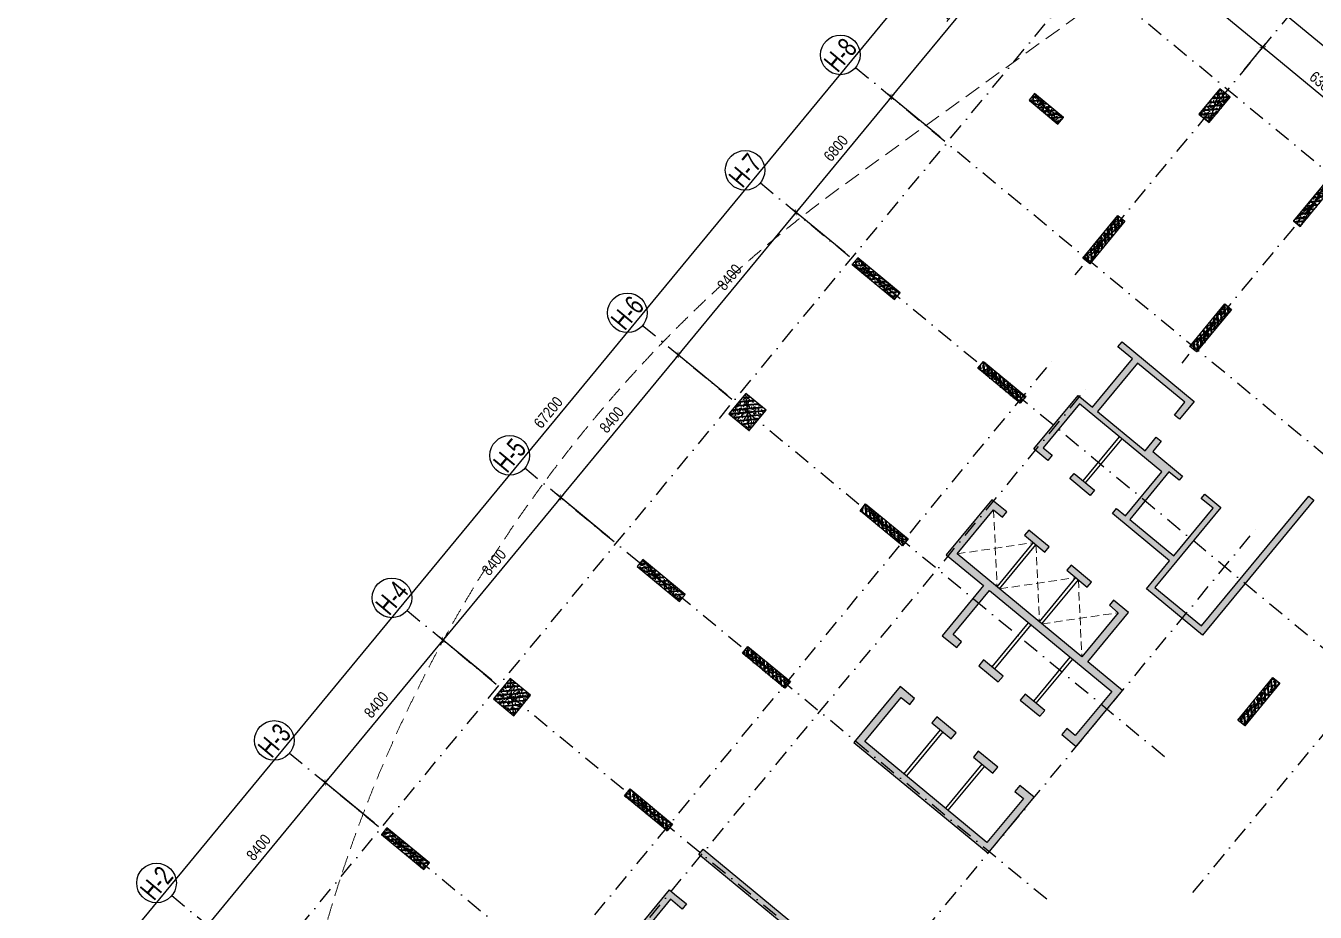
# Model space of a CAD drawing. Header units: millimetres. Extents: x -185400 to 12385, y -14070 to 168686.
# Drawn here: x -129320 to -70721, y 87660 to 127938 of the extents above; entities that cross this region are included whole.
import ezdxf
from ezdxf.enums import TextEntityAlignment as Align

# ---------------------------------------------------------------- set-up
doc = ezdxf.new("R2010")
doc.units = ezdxf.units.MM
doc.header["$LTSCALE"] = 300
doc.header["$MEASUREMENT"] = 0
for name, pattern in [('DASHDOT', [1, 0.5, -0.25, 0, -0.25]), ('HIDDEN', [0.375, 0.25, -0.125]), ('Xref_NT1+NT2_MBDV Cot vach_220729$0$HIDDEN', [0.375, 0.25, -0.125])]:
    doc.linetypes.add(name, pattern=pattern)
for name, color, linetype in [('ccu12-Hatch', 250, 'Continuous'), ('KC-Betong', 6, 'Continuous'), ('KT-Hatch', 251, 'Continuous'), ('KT-Kich thuoc', 9, 'Continuous'), ('KT-Luoi truc South Tower', 8, 'DASHDOT'), ('KT-Thay', 7, 'Continuous'), ('ST_MBDV Cot vach 220805$0$AUDIT_I_220805193045-1', 50, 'Continuous')]:
    doc.layers.add(name, color=color, linetype=linetype)
doc.layers.add('KT-Chi gioi XD', color=7, linetype='HIDDEN', true_color=0x0066cc)
doc.layers.add('Xref_NT1+NT2_MBDV Cot vach_220729$0$SPE-MEP-HVAC', color=140, linetype='Continuous', lineweight=0)
doc.styles.add('Arial Narrow', font='ARIALN.TTF')
doc.styles.add('ST_MBDV Cot vach 220805$0$HBA-Text', font='GOTHIC.TTF')
doc.dimstyles.new('ccu12-200', dxfattribs={"dimscale": 200, "dimtxt": 2.5, "dimasz": 1, "dimexe": 1, "dimexo": 2, "dimgap": 1, "dimtad": 1, "dimdec": 0, "dimdsep": 46, "dimtxsty": 'Arial Narrow', "dimblk": 'ARCHTICK', "dimcen": -1, "dimdle": 1, "dimclrd": 256, "dimclre": 256, "dimclrt": 3, "dimadec": 0, "dimazin": 2, "dimtfac": 0.1, "dimtdec": 0, "dimtmove": 0, "dimatfit": 1, "dimldrblk": 'ARCHTICK', "dimfxl": 1, "dimtvp": 0.833333, "dimtolj": 1, "dimtzin": 12, "dimarcsym": 0})

# ---------------------------------------------------------------- blocks, each defined once
blk = doc.blocks.new('_ARCHTICK')
at = {"color": 0, "linetype": 'ByBlock', "const_width": 0.15}
blk.add_lwpolyline([(-0.5, -0.5), (0.5, 0.5)], dxfattribs=at)
blk = doc.blocks.new('*D126')
at = {"layer": 'Defpoints', "color": 0, "transparency": 16777216}
for p in [(-81093, 130328, 0), (-89989, 124705), (-87464, 122620, 0)]:
    blk.add_point(p, dxfattribs=at)
at = {"layer": 'KT-Kich thuoc', "lineweight": -2, "transparency": 16777216}
for p, q in [((-83494, 132570), (-90116, 124551)), ((-81402, 130583), (-83775, 132543)), ((-87773, 122875), (-90143, 124832))]:
    blk.add_line(p, q, dxfattribs=at)
at = {"layer": 'KT-Kich thuoc', "lineweight": -2, "transparency": 16777216, "xscale": 200, "yscale": 200, "zscale": 200}
for p, rotation in [((-83621, 132416), 50.44882678931273), ((-89989, 124705), 230.4488267893127)]:
    blk.add_blockref('_ARCHTICK', p, dxfattribs=dict(at, rotation=rotation))
at = {"layer": 'KT-Kich thuoc', "color": 3, "transparency": 16777216, "insert": (-87156, 128850), "char_height": 500, "attachment_point": 5, "rotation": 50.44883, "style": 'Arial Narrow'}
blk.add_mtext('\\A1;10000', dxfattribs=at)
blk = doc.blocks.new('*D104')
at = {"layer": 'Defpoints', "color": 0, "transparency": 16777216}
for p in [(-87461, 122618, 0), (-94319, 119462), (-91791, 117374, 0)]:
    blk.add_point(p, dxfattribs=at)
at = {"layer": 'KT-Kich thuoc', "lineweight": -2, "transparency": 16777216}
for p, q in [((-89861, 124859), (-94446, 119308)), ((-87769, 122872), (-90143, 124832)), ((-92099, 117629), (-94473, 119589))]:
    blk.add_line(p, q, dxfattribs=at)
at = {"layer": 'KT-Kich thuoc', "lineweight": -2, "transparency": 16777216, "xscale": 200, "yscale": 200, "zscale": 200}
for p, rotation in [((-89989, 124705), 50.44882678931273), ((-94319, 119462), 230.4488267893127)]:
    blk.add_blockref('_ARCHTICK', p, dxfattribs=dict(at, rotation=rotation))
at = {"layer": 'KT-Kich thuoc', "color": 3, "transparency": 16777216, "insert": (-92505, 122373), "char_height": 500, "attachment_point": 5, "rotation": 50.44883, "style": 'Arial Narrow'}
blk.add_mtext('\\A1;6800', dxfattribs=at)
blk = doc.blocks.new('*D105')
at = {"layer": 'Defpoints', "color": 0, "transparency": 16777216}
for p in [(-97140, 110898, 0), (-105016, 106508), (-102492, 104424, 0)]:
    blk.add_point(p, dxfattribs=at)
at = {"layer": 'KT-Kich thuoc', "lineweight": -2, "transparency": 16777216}
for p, q in [((-99540, 113139), (-105144, 106354)), ((-97448, 111152), (-99822, 113112)), ((-102801, 104678), (-105170, 106635))]:
    blk.add_line(p, q, dxfattribs=at)
at = {"layer": 'KT-Kich thuoc', "lineweight": -2, "transparency": 16777216, "xscale": 200, "yscale": 200, "zscale": 200}
for p, rotation in [((-99667, 112985), 50.44882678931273), ((-105016, 106508), 230.4488267893127)]:
    blk.add_blockref('_ARCHTICK', p, dxfattribs=dict(at, rotation=rotation))
at = {"layer": 'KT-Kich thuoc', "color": 3, "transparency": 16777216, "insert": (-102693, 110036), "char_height": 500, "attachment_point": 5, "rotation": 50.44883, "style": 'Arial Narrow'}
blk.add_mtext('\\A1;8400', dxfattribs=at)
blk = doc.blocks.new('*D106')
at = {"layer": 'Defpoints', "color": 0, "transparency": 16777216}
for p in [(-102489, 104421, 0), (-110365, 100031), (-107841, 97947, 0)]:
    blk.add_point(p, dxfattribs=at)
at = {"layer": 'KT-Kich thuoc', "lineweight": -2, "transparency": 16777216}
for p, q in [((-104889, 106662), (-110492, 99877)), ((-102797, 104675), (-105170, 106635)), ((-108149, 98201), (-110519, 100159))]:
    blk.add_line(p, q, dxfattribs=at)
at = {"layer": 'KT-Kich thuoc', "lineweight": -2, "transparency": 16777216, "xscale": 200, "yscale": 200, "zscale": 200}
for p, rotation in [((-105016, 106508), 50.44882678931273), ((-110365, 100031), 230.4488267893127)]:
    blk.add_blockref('_ARCHTICK', p, dxfattribs=dict(at, rotation=rotation))
at = {"layer": 'KT-Kich thuoc', "color": 3, "transparency": 16777216, "insert": (-108042, 103560), "char_height": 500, "attachment_point": 5, "rotation": 50.44883, "style": 'Arial Narrow'}
blk.add_mtext('\\A1;8400', dxfattribs=at)
blk = doc.blocks.new('*D107')
at = {"layer": 'Defpoints', "color": 0, "transparency": 16777216}
for p in [(-107837, 97944, 0), (-115714, 93554), (-113190, 91470, 0)]:
    blk.add_point(p, dxfattribs=at)
at = {"layer": 'KT-Kich thuoc', "lineweight": -2, "transparency": 16777216}
for p, q in [((-110238, 100185), (-115841, 93400)), ((-108146, 98199), (-110519, 100159)), ((-113498, 91724), (-115868, 93682))]:
    blk.add_line(p, q, dxfattribs=at)
at = {"layer": 'KT-Kich thuoc', "lineweight": -2, "transparency": 16777216, "xscale": 200, "yscale": 200, "zscale": 200}
for p, rotation in [((-110365, 100031), 50.44882678931273), ((-115714, 93554), 230.4488267893127)]:
    blk.add_blockref('_ARCHTICK', p, dxfattribs=dict(at, rotation=rotation))
at = {"layer": 'KT-Kich thuoc', "color": 3, "transparency": 16777216, "insert": (-113391, 97083), "char_height": 500, "attachment_point": 5, "rotation": 50.44883, "style": 'Arial Narrow'}
blk.add_mtext('\\A1;8400', dxfattribs=at)
blk = doc.blocks.new('*D108')
at = {"layer": 'Defpoints', "color": 0, "transparency": 16777216}
for p in [(-113186, 91467, 0), (-121063, 87077), (-118539, 84993, 0)]:
    blk.add_point(p, dxfattribs=at)
at = {"layer": 'KT-Kich thuoc', "lineweight": -2, "transparency": 16777216}
for p, q in [((-115587, 93709), (-121190, 86923)), ((-113495, 91722), (-115868, 93682)), ((-118847, 85248), (-121217, 87205))]:
    blk.add_line(p, q, dxfattribs=at)
at = {"layer": 'KT-Kich thuoc', "lineweight": -2, "transparency": 16777216, "xscale": 200, "yscale": 200, "zscale": 200}
for p, rotation in [((-115714, 93554), 50.44882678931273), ((-121063, 87077), 230.4488267893127)]:
    blk.add_blockref('_ARCHTICK', p, dxfattribs=dict(at, rotation=rotation))
at = {"layer": 'KT-Kich thuoc', "color": 3, "transparency": 16777216, "insert": (-118739, 90606), "char_height": 500, "attachment_point": 5, "rotation": 50.44883, "style": 'Arial Narrow'}
blk.add_mtext('\\A1;8400', dxfattribs=at)
blk = doc.blocks.new('*D113')
at = {"layer": 'Defpoints', "color": 0, "transparency": 16777216}
for p in [(-80610, 130913, 0), (-73101, 126971), (-74211, 125628)]:
    blk.add_point(p, dxfattribs=at)
at = {"layer": 'KT-Kich thuoc', "lineweight": -2, "transparency": 16777216}
for p, q in [((-80356, 131221), (-79374, 132410)), ((-79655, 132383), (-72947, 126844)), ((-73956, 125936), (-72974, 127125))]:
    blk.add_line(p, q, dxfattribs=at)
at = {"layer": 'KT-Kich thuoc', "lineweight": -2, "transparency": 16777216, "xscale": 200, "yscale": 200, "zscale": 200}
for p, rotation in [((-79501, 132256), 140.4488267454919), ((-73101, 126971), 320.4488267454919)]:
    blk.add_blockref('_ARCHTICK', p, dxfattribs=dict(at, rotation=rotation))
at = {"layer": 'KT-Kich thuoc', "color": 3, "transparency": 16777216, "insert": (-76011, 129965), "char_height": 500, "attachment_point": 5, "rotation": 320.44883, "style": 'Arial Narrow'}
blk.add_mtext('\\A1;8300', dxfattribs=at)
blk = doc.blocks.new('*D114')
at = {"layer": 'Defpoints', "color": 0, "transparency": 16777216}
for p in [(-74211, 125628, 0), (-68243, 122960), (-69353, 121616, 0)]:
    blk.add_point(p, dxfattribs=at)
at = {"layer": 'KT-Kich thuoc', "lineweight": -2, "transparency": 16777216}
for p, q in [((-73956, 125936), (-72973, 127126)), ((-73255, 127099), (-68089, 122833)), ((-69098, 121924), (-68116, 123114))]:
    blk.add_line(p, q, dxfattribs=at)
at = {"layer": 'KT-Kich thuoc', "lineweight": -2, "transparency": 16777216, "xscale": 200, "yscale": 200, "zscale": 200}
for p, rotation in [((-73101, 126972), 140.4488267454919), ((-68243, 122960), 320.4488267454919)]:
    blk.add_blockref('_ARCHTICK', p, dxfattribs=dict(at, rotation=rotation))
at = {"layer": 'KT-Kich thuoc', "color": 3, "transparency": 16777216, "insert": (-70382, 125317), "char_height": 500, "attachment_point": 5, "rotation": 320.44883, "style": 'Arial Narrow'}
blk.add_mtext('\\A1;6300', dxfattribs=at)
blk = doc.blocks.new('*D117')
at = {"layer": 'Defpoints', "color": 0, "transparency": 16777216}
for p in [(-91791, 117374, 0), (-99667, 112985), (-97143, 110900, 0)]:
    blk.add_point(p, dxfattribs=at)
at = {"layer": 'KT-Kich thuoc', "lineweight": -2, "transparency": 16777216}
for p, q in [((-94191, 119616), (-99795, 112831)), ((-92099, 117629), (-94473, 119589)), ((-97452, 111155), (-99822, 113112))]:
    blk.add_line(p, q, dxfattribs=at)
at = {"layer": 'KT-Kich thuoc', "lineweight": -2, "transparency": 16777216, "xscale": 200, "yscale": 200, "zscale": 200}
for p, rotation in [((-94319, 119462), 50.44882678931273), ((-99667, 112985), 230.4488267893127)]:
    blk.add_blockref('_ARCHTICK', p, dxfattribs=dict(at, rotation=rotation))
at = {"layer": 'KT-Kich thuoc', "color": 3, "transparency": 16777216, "insert": (-97344, 116513), "char_height": 500, "attachment_point": 5, "rotation": 50.44883, "style": 'Arial Narrow'}
blk.add_mtext('\\A1;8400', dxfattribs=at)
blk = doc.blocks.new('ST_MBDV Cot vach 220805$0$GRID-SYM-flat-103')
at = {"layer": 'ST_MBDV Cot vach 220805$0$AUDIT_I_220805193045-1'}
blk.add_circle((0, 0, 0), 900, dxfattribs=at)
at = {"layer": 'ST_MBDV Cot vach 220805$0$AUDIT_I_220805193045-1', "style": 'ST_MBDV Cot vach 220805$0$HBA-Text'}
blk.add_attdef('GRID', text='', height=900, rotation=19.04714, dxfattribs=at).set_placement((0, 0, 0), align=Align.MIDDLE_CENTER)
blk = doc.blocks.new('*D92')
at = {"layer": 'Defpoints', "color": 0, "transparency": 16777216}
for p in [(-79464, 132301, 0), (-54992, 114350), (-56101, 113007)]:
    blk.add_point(p, dxfattribs=at)
at = {"layer": 'KT-Kich thuoc', "lineweight": -2, "transparency": 16777216}
for p, q in [((-79210, 132609), (-78228, 133798)), ((-78509, 133771), (-54838, 114223)), ((-55847, 113315), (-54865, 114504))]:
    blk.add_line(p, q, dxfattribs=at)
at = {"layer": 'KT-Kich thuoc', "lineweight": -2, "transparency": 16777216, "xscale": 200, "yscale": 200, "zscale": 200}
for p, rotation in [((-78355, 133644), 140.448826737223), ((-54992, 114350), 320.448826737223)]:
    blk.add_blockref('_ARCHTICK', p, dxfattribs=dict(at, rotation=rotation))
at = {"layer": 'KT-Kich thuoc', "color": 3, "transparency": 16777216, "insert": (-66384, 124348), "char_height": 500, "attachment_point": 5, "rotation": 320.44883, "style": 'Arial Narrow'}
blk.add_mtext('\\A1;30300', dxfattribs=at)
blk = doc.blocks.new('*D93')
at = {"layer": 'Defpoints', "color": 0, "transparency": 16777216}
for p in [(-85499, 133966), (-81097, 130331), (-123887, 78516, 0)]:
    blk.add_point(p, dxfattribs=at)
at = {"layer": 'KT-Kich thuoc', "lineweight": -2, "transparency": 16777216}
for p, q in [((-128417, 81997), (-85371, 134121)), ((-81405, 130586), (-85653, 134094)), ((-124196, 78771), (-128444, 82279))]:
    blk.add_line(p, q, dxfattribs=at)
at = {"layer": 'KT-Kich thuoc', "lineweight": -2, "transparency": 16777216, "xscale": 200, "yscale": 200, "zscale": 200}
for p, rotation in [((-85499, 133966), 50.44882697620305), ((-128289, 82151), 230.4488269762031)]:
    blk.add_blockref('_ARCHTICK', p, dxfattribs=dict(at, rotation=rotation))
at = {"layer": 'KT-Kich thuoc', "color": 3, "transparency": 16777216, "insert": (-105576, 110369), "char_height": 500, "attachment_point": 5, "rotation": 50.44883, "style": 'Arial Narrow'}
blk.add_mtext('\\A1;67200', dxfattribs=at)
blk = doc.blocks.new('*U61')
h = blk.add_hatch()
h.set_pattern_fill('VATLIEU04', color=250, scale=40, style=0, pattern_type=2)
h.set_pattern_definition([(50, (1550, 450), (286.904, -25.1), [30, -330]), (355, (1550, 450), (-55.5, 300.877), [24, -264]), (100.451, (1573.9, 447.9), (231.404, 275.776), [25.496, -280.457]), (46.184, (1550, 530), (426.896, -66.21), [45, -495]), (96.636, (1585.57, 524.5), (373.865, 389.65), [38.244, -420.685]), (351.184, (1550, 530), (373.865, 389.65), [36, -396]), (21, (1590, 510), (238.763, -161.048), [30, -330]), (326, (1590, 510), (97.326, 290.06), [24, -264]), (71.451, (1609.9, 496.58), (336.09, 129.012), [25.496, -280.457]), (37.5, (1550, 450), (4.864, 133.1575), [0, -260.8, 0, -268, 0, -265]), (7.5, (1550, 450), (105.228, 157.765), [0, -152.8, 0, -254.8, 0, -101]), (327.5, (1460.8, 450), (213.529, -9.022), [0, -100, 0, -312, 0, -414]), (317.5, (1420.8, 450), (233.274, 40.042), [0, -130, 0, -207.2, 0, -294]), (45, (1550, 450), (-120.208, 120.208), []), (45, (1550, 499), (-120.208, 120.208), [])])
h.paths.add_polyline_path([(-475, -475), (2025, -475), (2025, -75), (-475, -75)])
at = {"color": 6, "ltscale": 0.25}
blk.add_lwpolyline([(-475, -475), (2025, -475), (2025, -75), (-475, -75)], close=True, dxfattribs=at)
at = {"layer": 'Defpoints', "linetype": 'ByBlock', "ltscale": 30}
for p, q in [((2025, -475), (-475, -75)), ((-475, -475), (2025, -75))]:
    blk.add_line(p, q, dxfattribs=at)
blk = doc.blocks.new('*U63')
h = blk.add_hatch()
h.set_pattern_fill('VATLIEU04', color=250, scale=40, style=0, pattern_type=2)
h.set_pattern_definition([(50, (250, 1250), (286.904, -25.1), [30, -330]), (355, (250, 1250), (-55.5, 300.877), [24, -264]), (100.451, (273.9, 1247.9), (231.404, 275.776), [25.496, -280.457]), (46.184, (250, 1330), (426.896, -66.21), [45, -495]), (96.636, (285.57, 1324.5), (373.865, 389.65), [38.244, -420.685]), (351.184, (250, 1330), (373.86, 389.65), [36, -396]), (21, (290, 1310), (238.763, -161.048), [30, -330]), (326, (290, 1310), (97.326, 290.06), [24, -264]), (71.451, (309.9, 1296.58), (336.09, 129.012), [25.496, -280.457]), (37.5, (250, 1250), (4.864, 133.1575), [0, -260.8, 0, -268, 0, -265]), (7.5, (250, 1250), (105.228, 157.765), [0, -152.8, 0, -254.8, 0, -101]), (327.5, (160.8, 1250), (213.529, -9.022), [0, -100, 0, -312, 0, -414]), (317.5, (120.8, 1250), (233.274, 40.042), [0, -130, 0, -207.2, 0, -294]), (45, (250, 1250), (-120.208, 120.208), []), (45, (250, 1299), (-120.208, 120.208), [])])
h.paths.add_polyline_path([(-475, -475), (725, -475), (725, 725), (-475, 725)])
at = {"color": 6, "ltscale": 0.25}
blk.add_lwpolyline([(-475, -475), (725, -475), (725, 725), (-475, 725)], close=True, dxfattribs=at)
at = {"layer": 'Defpoints', "linetype": 'ByBlock', "ltscale": 30}
for p, q in [((725, -475), (-475, 725)), ((-475, -475), (725, 725))]:
    blk.add_line(p, q, dxfattribs=at)
blk = doc.blocks.new('*U58')
h = blk.add_hatch()
h.set_pattern_fill('VATLIEU04', color=250, scale=40, style=0, pattern_type=2)
h.set_pattern_definition([(50, (750, 450), (286.904, -25.1), [30, -330]), (355, (750, 450), (-55.5, 300.877), [24, -264]), (100.451, (773.9, 447.9), (231.404, 275.776), [25.496, -280.457]), (46.184, (750, 530), (426.9, -66.21), [45, -495]), (96.636, (785.57, 524.5), (373.87, 389.65), [38.24, -420.685]), (351.184, (750, 530), (373.86, 389.65), [36, -396]), (21, (790, 510), (238.763, -161.048), [30, -330]), (326, (790, 510), (97.326, 290.06), [24, -264]), (71.451, (809.9, 496.58), (336.09, 129.01), [25.496, -280.457]), (37.5, (750, 450), (4.864, 133.1575), [0, -260.8, 0, -268, 0, -265]), (7.5, (750, 450), (105.228, 157.765), [0, -152.8, 0, -254.8, 0, -101]), (327.5, (660.8, 450), (213.529, -9.022), [0, -100, 0, -312, 0, -414]), (317.5, (620.8, 450), (233.274, 40.042), [0, -130, 0, -207.2, 0, -294]), (45, (750, 450), (-120.208, 120.208), []), (45, (750, 499), (-120.208, 120.208), [])])
h.paths.add_polyline_path([(-475, -475), (1225, -475), (1225, -75), (-475, -75)])
at = {"color": 6, "ltscale": 0.25}
blk.add_lwpolyline([(-475, -475), (1225, -475), (1225, -75), (-475, -75)], close=True, dxfattribs=at)
at = {"layer": 'Defpoints', "linetype": 'ByBlock', "ltscale": 30}
for p, q in [((1225, -475), (-475, -75)), ((-475, -475), (1225, -75))]:
    blk.add_line(p, q, dxfattribs=at)
blk = doc.blocks.new('*U59')
h = blk.add_hatch()
h.set_pattern_fill('VATLIEU04', color=250, scale=40, style=0, pattern_type=2)
h.set_pattern_definition([(50, (-550, 2550), (286.904, -25.1), [30, -330]), (355, (-550, 2550), (-55.5, 300.877), [24, -264]), (100.451, (-526.1, 2547.9), (231.404, 275.776), [25.496, -280.457]), (46.184, (-550, 2630), (426.896, -66.208), [45, -495]), (96.636, (-514.43, 2624.5), (373.865, 389.647), [38.244, -420.685]), (351.184, (-550, 2630), (373.865, 389.65), [36, -396]), (21, (-510, 2610), (238.763, -161.048), [30, -330]), (326, (-510, 2610), (97.326, 290.06), [24, -264]), (71.451, (-490.1, 2596.58), (336.09, 129.012), [25.496, -280.457]), (37.5, (-550, 2550), (4.864, 133.1575), [0, -260.8, 0, -268, 0, -265]), (7.5, (-550, 2550), (105.228, 157.765), [0, -152.8, 0, -254.8, 0, -101]), (327.5, (-639.2, 2550), (213.529, -9.022), [0, -100, 0, -312, 0, -414]), (317.5, (-679.2, 2550), (233.274, 40.042), [0, -130, 0, -207.2, 0, -294]), (45, (-550, 2550), (-120.208, 120.208), []), (45, (-550, 2599), (-120.208, 120.208), [])])
h.paths.add_polyline_path([(-475, -475), (-75, -475), (-75, 2025), (-475, 2025)])
at = {"color": 6, "ltscale": 0.25}
blk.add_lwpolyline([(-475, -475), (-75, -475), (-75, 2025), (-475, 2025)], close=True, dxfattribs=at)
at = {"layer": 'Defpoints', "linetype": 'ByBlock', "ltscale": 30}
for p, q in [((-75, -475), (-475, 2025)), ((-475, -475), (-75, 2025))]:
    blk.add_line(p, q, dxfattribs=at)
blk = doc.blocks.new('*U57')
h = blk.add_hatch()
h.set_pattern_fill('VATLIEU04', color=250, scale=40, style=0, pattern_type=2)
h.set_pattern_definition([(50, (-350, 1550), (286.904, -25.1), [30, -330]), (355, (-350, 1550), (-55.5, 300.877), [24, -264]), (100.451, (-326.1, 1547.9), (231.404, 275.776), [25.496, -280.457]), (46.184, (-350, 1630), (426.896, -66.21), [45, -495]), (96.636, (-314.43, 1624.5), (373.865, 389.65), [38.244, -420.685]), (351.184, (-350, 1630), (373.865, 389.65), [36, -396]), (21, (-310, 1610), (238.763, -161.048), [30, -330]), (326, (-310, 1610), (97.326, 290.06), [24, -264]), (71.451, (-290.1, 1596.58), (336.09, 129.012), [25.496, -280.457]), (37.5, (-350, 1550), (4.864, 133.1575), [0, -260.8, 0, -268, 0, -265]), (7.5, (-350, 1550), (105.228, 157.765), [0, -152.8, 0, -254.8, 0, -101]), (327.5, (-439.2, 1550), (213.529, -9.022), [0, -100, 0, -312, 0, -414]), (317.5, (-479.2, 1550), (233.274, 40.042), [0, -130, 0, -207.2, 0, -294]), (45, (-350, 1550), (-120.208, 120.208), []), (45, (-350, 1599), (-120.208, 120.208), [])])
h.paths.add_polyline_path([(-475, -475), (125, -475), (125, 1025), (-475, 1025)])
at = {"color": 6, "ltscale": 0.25}
blk.add_lwpolyline([(-475, -475), (125, -475), (125, 1025), (-475, 1025)], close=True, dxfattribs=at)
at = {"layer": 'Defpoints', "linetype": 'ByBlock', "ltscale": 30}
for p, q in [((125, -475), (-475, 1025)), ((-475, -475), (125, 1025))]:
    blk.add_line(p, q, dxfattribs=at)
blk = doc.blocks.new('Columns-NT1-High-flat-1')
at = {"layer": 'KC-Betong', "linetype": 'ByBlock'}
for name, p, rotation in [('*U58', (29975, 33276, 0), 320.4488276923774), ('*U57', (37774, 33294), 140.4488257820859), ('*U59', (42554, 29346), 140.4488257820859), ('*U61', (21937, 25817), 320.4488257820466), ('*U63', (16333, 19032), 320.4488257820466), ('*U61', (12164, 12099), 320.4488257820466), ('*U63', (5635, 6078), 320.4488257820466), ('*U61', (541, -90), 320.4488257820466)]:
    blk.add_blockref(name, p, dxfattribs=dict(at, rotation=rotation))
at = {"layer": 'KC-Betong', "linetype": 'ByBlock', "xscale": -1, "rotation": 320.4488276923595}
for name, p in [('*U59', (31998, 26457)), ('*U59', (36855, 22445)), ('*U61', (28838, 20118)), ('*U61', (23489, 13641)), ('*U61', (18140, 7164)), ('*U59', (39043, 5465)), ('*U61', (12791, 687))]:
    blk.add_blockref(name, p, dxfattribs=at)

msp = doc.modelspace()

# ---------------------------------------------------------------- hatches: boundary and pattern name
at = {"layer": 'ccu12-Hatch'}
h = msp.add_hatch(dxfattribs=at)
h.set_pattern_fill('ANSI31', color=256)
h.set_pattern_definition([(5.44882674, (-107837.49202, 97943.80578), (-0.01186958554, 0.12443517565), [])])
h.paths.add_polyline_path([(-81579.5, 95194), (-79478.1, 97738.5), (-81056.8, 99042.2), (-79210.2, 101278.3), (-79884.8, 101835.4), (-80075.9, 101604.1), (-79671.1, 101269.8), (-81326.7, 99265.1), (-86993.9, 103945.3), (-85338.3, 105950.1), (-84933.5, 105615.8), (-84742.5, 105847.1), (-85417.2, 106404.2), (-87486.7, 103898.3), (-85791.9, 102498.7), (-87670.4, 100224.1), (-87015, 99682.9), (-86792.1, 99952.7), (-87177.7, 100271.1), (-85522.1, 102275.9), (-79970.9, 97691.5), (-81626.5, 95686.8), (-82011.6, 96004.8), (-82234.5, 95734.9)])
h.paths.add_polyline_path([(-83014, 96832.6), (-83900.7, 97564.9), (-84123.5, 97295), (-83236.8, 96562.7)], flags=17)
h.paths.add_polyline_path([(-84903, 98392.7), (-85789.8, 99124.9), (-86012.6, 98855.1), (-85125.9, 98122.8)], flags=17)
h.paths.add_polyline_path([(-82003.5, 103196), (-81078.2, 102431.9), (-80887.2, 102663.2), (-81812.5, 103427.4)], flags=17)
edge = h.paths.add_edge_path(flags=17)
edge.add_line((-83931.2, 104788), (-83005.9, 104023.8))
edge.add_line((-83740.1, 105019.3), (-83931.2, 104788))
edge.add_line((-82814.9, 104255.2), (-83740.1, 105019.3))
edge.add_line((-83005.9, 104023.8), (-82814.9, 104255.2))
at = {"layer": 'KT-Hatch'}
h = msp.add_hatch(dxfattribs=at)
h.set_pattern_fill('1BETONG2-BOP', color=256, scale=50, pattern_type=2)
h.set_pattern_definition([(10.4488, (-107837.5, 97943.8), (256.5447, -252.5566), [37.5, -412.5]), (315.4488, (-107837.5, 97943.8), (185.993, 334.1673), [30, -330]), (60.9002, (-107816.1, 97922.76), (442.5378, 81.6104), [31.87, -350.571]), (6.633, (-107773.8, 98020.9), (358.753, -403.604), [56.25, -618.75]), (57.0844, (-107743.9, 97987.3), (670.482, 77.9685), [47.805, -525.8565]), (311.633, (-107773.8, 98020.9), (670.482, 77.969), [45, -495]), (341.4488, (-107751.18, 97969.8), (101.9372, -345.2663), [37.5, -412.5]), (186.4488, (-107751.2, 97969.8), (142.6476, -354.842), [30, -330]), (31.9002, (-107742.7, 97941.02), (426.6178, -143.1685), [31.87, -350.571]), (27.94883, (-107837.49, 97943.8), (33.61392, 163.13077), [0, -326, 0, -335, 0, -331.25]), (324.94883, (-107837.5, 97943.8), (230.25835, 56.3262), [0, -191, 0, -318.5, 0, -126.25]), (287.94883, (-107923.46, 98014.8), (198.62244, -178.65583), [0, -125, 0, -390, 0, -517.5]), (277.9488, (-107962.02, 98046.64), (256.7064, -147.0836), [0, -162.5, 0, -259, 0, -367.5]), (275.4488, (-107837.5, 97943.8), (211.5398, 20.1783), []), (275.4488, (-107798.5, 97991.03), (211.5398, 20.1783), [])])
h.paths.add_polyline_path([(-80614.3, 110414), (-78799.5, 112611.5), (-76640.6, 110828.5), (-77118.2, 110250.2), (-76886.9, 110059.2), (-76218.2, 110868.8), (-79495.2, 113575.1), (-79686.3, 113343.8), (-79030.9, 112802.5), (-80845.7, 110605), (-81501.1, 111146.2), (-83506.9, 108717.4), (-82870.7, 108192.1), (-82679.7, 108423.4), (-83084.5, 108757.7), (-81428.9, 110762.4), (-77689.3, 107674.1), (-79344.9, 105669.4), (-79749.7, 106003.7), (-79940.7, 105772.4), (-77338.4, 103623.3), (-78392.3, 102347.2), (-75847.8, 100245.8), (-70782.3, 106379.6), (-71013.6, 106570.6), (-75888.1, 100668.2), (-78008.5, 102419.3), (-75012.5, 106047.1), (-75745, 106652.1), (-75904.2, 106459.3), (-75364.4, 106013.6), (-77147.4, 103854.6), (-79152.1, 105510.2), (-77369.2, 107669.1), (-76906.6, 107287.1), (-76747.4, 107479.8), (-78096.7, 108594.2), (-77714.6, 109056.8), (-77946, 109247.9), (-78455.4, 108631)])
h.paths.add_polyline_path([(-80943.1, 106600.2), (-80752.1, 106831.5), (-81677.3, 107595.6), (-81868.4, 107364.3)], flags=17)
h = msp.add_hatch(dxfattribs=at)
h.set_pattern_fill('1BETONG2-BOP', color=256, scale=50, pattern_type=2)
h.set_pattern_definition([(10.4488, (-107805.65, 97982.36), (256.5447, -252.5566), [37.5, -412.5]), (315.4488, (-107805.65, 97982.36), (185.993, 334.1673), [30, -330]), (60.9002, (-107784.27, 97961.3), (442.538, 81.6104), [31.87, -350.571]), (6.633, (-107741.98, 98059.46), (358.753, -403.604), [56.25, -618.75]), (57.0844, (-107712.1, 98025.83), (670.482, 77.969), [47.805, -525.8565]), (311.633, (-107742, 98059.46), (670.482, 77.969), [45, -495]), (341.4488, (-107719.34, 98008.35), (101.9372, -345.2663), [37.5, -412.5]), (186.4488, (-107719.34, 98008.35), (142.6476, -354.842), [30, -330]), (31.9002, (-107710.85, 97979.58), (426.618, -143.1685), [31.87, -350.571]), (27.94883, (-107805.65, 97982.36), (33.6139, 163.1308), [0, -326, 0, -335, 0, -331.25]), (324.9488, (-107805.65, 97982.36), (230.2583, 56.3262), [0, -191, 0, -318.5, 0, -126.25]), (287.94883, (-107891.63, 98053.36), (198.62244, -178.6558), [0, -125, 0, -390, 0, -517.5]), (277.9488, (-107930.18, 98085.2), (256.7064, -147.0836), [0, -162.5, 0, -259, 0, -367.5]), (275.4488, (-107805.65, 97982.36), (211.5398, 20.1783), []), (275.4488, (-107766.65, 98029.59), (211.5398, 20.1783), [])])
h.paths.add_polyline_path([(-82003.5, 103196), (-81078.2, 102431.9), (-80887.2, 102663.2), (-81812.5, 103427.4)], flags=17)
h.paths.add_polyline_path([(-87486.7, 103898.3), (-85791.9, 102498.7), (-87670.4, 100224.1), (-87015, 99682.9), (-86792.1, 99952.7), (-87177.7, 100271.1), (-85522.1, 102275.9), (-79970.9, 97691.5), (-81626.5, 95686.8), (-82011.6, 96004.8), (-82234.5, 95734.9), (-81579.5, 95194), (-79478.1, 97738.5), (-81056.8, 99042.2), (-79210.2, 101278.3), (-79884.8, 101835.4), (-80075.9, 101604.1), (-79671.1, 101269.8), (-81326.7, 99265.1), (-86993.9, 103945.3), (-85338.3, 105950.1), (-84933.5, 105615.8), (-84742.5, 105847.1), (-85417.2, 106404.2)])
h.paths.add_polyline_path([(-83014, 96832.6), (-83900.7, 97564.9), (-84123.5, 97295), (-83236.8, 96562.7)], flags=17)
h.paths.add_polyline_path([(-84903, 98392.7), (-85789.8, 99124.9), (-86012.6, 98855.1), (-85125.9, 98122.8)], flags=17)
edge = h.paths.add_edge_path(flags=17)
edge.add_line((-82814.9, 104255.2), (-83740.1, 105019.3))
edge.add_line((-83931.2, 104788), (-83005.9, 104023.8))
edge.add_line((-83740.1, 105019.3), (-83931.2, 104788))
edge.add_line((-83005.9, 104023.8), (-82814.9, 104255.2))
h = msp.add_hatch(dxfattribs=at)
h.set_pattern_fill('1BETONG2-BOP', color=256, scale=50, pattern_type=2)
h.set_pattern_definition([(10.4488, (-107760.4, 97880.13), (256.5447, -252.5566), [37.5, -412.5]), (315.4488, (-107760.4, 97880.13), (185.993, 334.1673), [30, -330]), (60.9002, (-107739, 97859.1), (442.538, 81.6104), [31.87, -350.571]), (6.633, (-107696.7, 97957.23), (358.753, -403.604), [56.25, -618.75]), (57.0844, (-107666.8, 97923.6), (670.482, 77.969), [47.805, -525.856]), (311.633, (-107696.7, 97957.23), (670.482, 77.969), [45, -495]), (341.4488, (-107674.08, 97906.12), (101.9372, -345.2663), [37.5, -412.5]), (186.4488, (-107674.08, 97906.12), (142.6476, -354.842), [30, -330]), (31.9002, (-107665.58, 97877.35), (426.618, -143.1685), [31.87, -350.571]), (27.9488, (-107760.39, 97880.13), (33.6139, 163.1308), [0, -326, 0, -335, 0, -331.25]), (324.9488, (-107760.39, 97880.13), (230.2583, 56.3262), [0, -191, 0, -318.5, 0, -126.25]), (287.9488, (-107846.36, 97951.13), (198.62244, -178.6558), [0, -125, 0, -390, 0, -517.5]), (277.9488, (-107884.91, 97982.97), (256.7064, -147.0836), [0, -162.5, 0, -259, 0, -367.5]), (275.4488, (-107760.39, 97880.13), (211.5398, 20.1783), []), (275.4488, (-107721.38, 97927.36), (211.5398, 20.1783), [])])
h.paths.add_polyline_path([(-86033.8, 94981.8), (-86256.7, 94712), (-85370, 93979.7), (-85147.1, 94249.5)], flags=17)
h.paths.add_polyline_path([(-83982.1, 92833.5), (-85637.7, 90828.8), (-91189.3, 95413.5), (-89533.7, 97418.2), (-89148.2, 97099.8), (-88925.3, 97369.7), (-89580.7, 97911), (-91682, 95366.5), (-85590.7, 90336), (-83489.4, 92880.5), (-84144.8, 93421.8), (-84367.6, 93151.9)])
h.paths.add_polyline_path([(-88145.8, 96272), (-87259.1, 95539.8), (-87036.2, 95809.6), (-87922.9, 96541.9)], flags=17)
at = {"layer": 'KT-Hatch', "ltscale": 0.5}
h = msp.add_hatch(dxfattribs=at)
h.set_pattern_fill('VATLIEU04', color=256, scale=50, angle=45, pattern_type=2)
h.set_pattern_definition([(95, (-1153005.9, 53036.63), (275.776, 231.40354), [37.5, -412.5]), (40, (-1153005.9, 53036.63), (-314.99608, 216.88407), [30, -330]), (145.4514, (-1152982.9, 53055.9), (-39.21973, 448.28764), [31.8701, -350.57106]), (91.1842, (-1153076.6, 53107.34), (435.8465, 318.80688), [56.25, -618.75]), (141.6356, (-1153040.3, 53133.9), (-13.9495, 674.85584), [47.80514, -525.8565]), (36.1842, (-1153076.6, 53107.34), (-13.95003, 674.85583), [45, -495]), (66, (-1153023.57, 53125.02), (353.38579, 68.69124), [37.5, -412.5]), (11, (-1153023.57, 53125.02), (-170.3543, 342.40422), [30, -330]), (116.4514, (-1152994.12, 53130.74), (183.03181, 411.09531), [31.8701, -350.57106]), (82.5, (-1153005.9, 53036.63), (-113.396593, 121.994909), [0, -326, 0, -335, 0, -331.25]), (52.5, (-1153005.9, 53036.63), (-46.43647, 232.454725), [0, -191, 0, -318.5, 0, -126.25]), (12.5, (-1153084.74, 52957.79), (196.709084, 180.760381), [0, -125, 0, -390, 0, -517.5]), (2.5, (-1153120.1, 52922.43), (170.79499, 241.579903), [0, -162.5, 0, -259, 0, -367.5]), (90, (-1153005.9, 53036.63), (-212.5, 0), []), (90, (-1153049.2, 53079.94), (-212.5, 0), [])])
h.paths.add_polyline_path([(-100022.5, 88247.6), (-101678.1, 86242.9), (-99673.4, 84587.3), (-98017.8, 86592), (-98480.4, 86974.1), (-98289.4, 87205.4), (-97595.4, 86632.3), (-98041.2, 86092.6), (-92952.2, 81889.9), (-91169.3, 84048.9), (-98725.6, 90289.2), (-98534.6, 90520.5), (-90746.9, 84089.1), (-92911.9, 81467.5), (-98232.2, 85861.2), (-99633.1, 84164.9), (-102100.5, 86202.6), (-100062.8, 88670), (-99831.5, 88478.9), (-99831.5, 88478.9), (-99291.8, 88033.2), (-99482.8, 87801.9)])
h = msp.add_hatch(dxfattribs=at)
h.set_pattern_fill('VATLIEU04', color=256, scale=50, angle=45, pattern_type=2)
h.set_pattern_definition([(95, (-1153005.9, 53036.63), (275.776, 231.40354), [37.5, -412.5]), (40, (-1153005.9, 53036.63), (-314.99608, 216.88407), [30, -330]), (145.4514, (-1152982.9, 53055.9), (-39.21973, 448.28764), [31.8701, -350.57106]), (91.1842, (-1153076.6, 53107.34), (435.8465, 318.80688), [56.25, -618.75]), (141.6356, (-1153040.3, 53133.9), (-13.9495, 674.85584), [47.80514, -525.8565]), (36.1842, (-1153076.6, 53107.34), (-13.95003, 674.85583), [45, -495]), (66, (-1153023.57, 53125.02), (353.38579, 68.69124), [37.5, -412.5]), (11, (-1153023.57, 53125.02), (-170.3543, 342.40422), [30, -330]), (116.4514, (-1152994.12, 53130.74), (183.03181, 411.09531), [31.8701, -350.57106]), (82.5, (-1153005.9, 53036.63), (-113.396593, 121.994909), [0, -326, 0, -335, 0, -331.25]), (52.5, (-1153005.9, 53036.63), (-46.43647, 232.454725), [0, -191, 0, -318.5, 0, -126.25]), (12.5, (-1153084.74, 52957.79), (196.709084, 180.760381), [0, -125, 0, -390, 0, -517.5]), (2.5, (-1153120.1, 52922.43), (170.79499, 241.579903), [0, -162.5, 0, -259, 0, -367.5]), (90, (-1153005.9, 53036.63), (-212.5, 0), []), (90, (-1153049.2, 53079.94), (-212.5, 0), [])])
h.paths.add_polyline_path([(-100022.5, 88247.6), (-101678.1, 86242.9), (-99673.4, 84587.3), (-98017.8, 86592), (-98480.4, 86974.1), (-98289.4, 87205.4), (-97595.4, 86632.3), (-98041.2, 86092.6), (-92952.2, 81889.9), (-91169.3, 84048.9), (-98725.6, 90289.2), (-98534.6, 90520.5), (-90746.9, 84089.1), (-92911.9, 81467.5), (-98232.2, 85861.2), (-99633.1, 84164.9), (-102100.5, 86202.6), (-100062.8, 88670), (-99831.5, 88478.9), (-99831.5, 88478.9), (-99291.8, 88033.2), (-99482.8, 87801.9)])

# ---------------------------------------------------------------- linework, layer by layer
at = {"layer": 'KC-Betong'}
for p, q in [((-79686.3, 113343.8), (-79495.2, 113575.1)), ((-79030.9, 112802.5), (-79686.3, 113343.8)), ((-79495.2, 113575.1), (-76218.2, 110868.8)), ((-80845.7, 110605), (-79030.9, 112802.5)), ((-78799.5, 112611.5), (-80614.3, 110414)), ((-76640.6, 110828.5), (-78799.5, 112611.5)), ((-83506.9, 108717.4), (-81501.1, 111146.2)), ((-81428.9, 110762.4), (-83084.5, 108757.7)), ((-81501.1, 111146.2), (-80845.7, 110605)), ((-77689.3, 107674.1), (-81428.9, 110762.4)), ((-77118.2, 110250.2), (-76640.6, 110828.5)), ((-76218.2, 110868.8), (-76886.9, 110059.2)), ((-80614.3, 110414), (-78455.4, 108631)), ((-76886.9, 110059.2), (-77118.2, 110250.2)), ((-78455.4, 108631), (-77946, 109247.9)), ((-77714.6, 109056.8), (-78096.7, 108594.2)), ((-77946, 109247.9), (-77714.6, 109056.8)), ((-82870.7, 108192.1, 0), (-83506.9, 108717.4)), ((-83084.5, 108757.7), (-82679.7, 108423.4, 0)), ((-82679.7, 108423.4, 0), (-82870.8, 108192.1, 0)), ((-78096.7, 108594.2), (-76747.4, 107479.8)), ((-81868.4, 107364.3, 0), (-81677.3, 107595.6, 0)), ((-80943.1, 106600.2, 0), (-81868.4, 107364.3, 0)), ((-81677.3, 107595.6, 0), (-80752.1, 106831.5, 0)), ((-79344.9, 105669.4), (-77689.3, 107674.1)), ((-77369.2, 107669.1), (-79152.1, 105510.2)), ((-76906.6, 107287.1), (-77369.2, 107669.1)), ((-76747.4, 107479.8), (-76906.6, 107287.1)), ((-80752.1, 106831.5, 0), (-80943.1, 106600.2, 0)), ((-75904.2, 106459.3), (-75745, 106652.1)), ((-75745, 106652.1), (-75012.5, 106047.1)), ((-85417.2, 106404.2, 0), (-87486.7, 103898.3, 0)), ((-84742.5, 105847.1, 0), (-85417.2, 106404.2, 0)), ((-75364.4, 106013.6), (-75904.2, 106459.3)), ((-75888.1, 100668.2), (-71013.6, 106570.6)), ((-70782.3, 106379.6), (-75847.8, 100245.8)), ((-71013.6, 106570.6), (-70782.3, 106379.6)), ((-86993.9, 103945.3, 0), (-85338.3, 105950.1, 0)), ((-85338.3, 105950.1, 0), (-84933.5, 105615.8, 0)), ((-84933.5, 105615.8, 0), (-84742.5, 105847.1, 0)), ((-79940.7, 105772.4, 0), (-79749.7, 106003.7, 0)), ((-77338.4, 103623.3), (-79940.7, 105772.4, 0)), ((-79749.7, 106003.7, 0), (-79344.9, 105669.4)), ((-79152.1, 105510.2), (-77147.4, 103854.6)), ((-75012.5, 106047.1), (-78008.5, 102419.3)), ((-77147.4, 103854.6), (-75364.4, 106013.6)), ((-83740.1, 105019.3, 0), (-83931.2, 104788, 0)), ((-82814.9, 104255.2, 0), (-83740.1, 105019.3, 0)), ((-83931.2, 104788, 0), (-83005.9, 104023.8, 0)), ((-87486.7, 103898.3, 0), (-85791.9, 102498.7, 0)), ((-81326.7, 99265.1, 0), (-86993.9, 103945.3, 0)), ((-83005.9, 104023.8, 0), (-82814.9, 104255.2, 0)), ((-81812.5, 103427.4, 0), (-82003.5, 103196, 0)), ((-82003.5, 103196, 0), (-81078.2, 102431.9, 0)), ((-80887.2, 102663.2, 0), (-81812.5, 103427.4, 0)), ((-78392.3, 102347.2), (-77338.4, 103623.3)), ((-81078.2, 102431.9, 0), (-80887.2, 102663.2, 0)), ((-85791.9, 102498.7, 0), (-87670.4, 100224.1, 0)), ((-87177.7, 100271.1, 0), (-85522.1, 102275.9, 0)), ((-85522.1, 102275.9, 0), (-79970.9, 97691.5, 0)), ((-75847.8, 100245.8), (-78392.3, 102347.2)), ((-78008.5, 102419.3), (-75888.1, 100668.2)), ((-79884.8, 101835.4, 0), (-80075.9, 101604.1, 0)), ((-80075.9, 101604.1, 0), (-79671.1, 101269.8, 0)), ((-79210.2, 101278.3, 0), (-79884.8, 101835.4, 0)), ((-79671.1, 101269.8, 0), (-81326.7, 99265.1, 0)), ((-81056.8, 99042.2, 0), (-79210.2, 101278.3, 0)), ((-87670.4, 100224.1, 0), (-87015, 99682.9, 0)), ((-86792.1, 99952.7, 0), (-87177.7, 100271.1, 0)), ((-87015, 99682.9, 0), (-86792.1, 99952.7, 0)), ((-85789.8, 99124.9, 0), (-86012.6, 98855.1, 0)), ((-84903, 98392.7, 0), (-85789.8, 99124.9, 0)), ((-79478.1, 97738.5, 0), (-81056.8, 99042.2, 0)), ((-86012.6, 98855.1, 0), (-85125.9, 98122.8, 0)), ((-85125.9, 98122.8, 0), (-84903, 98392.7, 0)), ((-83900.7, 97564.9, 0), (-84123.5, 97295, 0)), ((-84123.5, 97295, 0), (-83236.8, 96562.7, 0)), ((-83014, 96832.6, 0), (-83900.7, 97564.9, 0)), ((-79970.9, 97691.5, 0), (-81626.5, 95686.8, 0)), ((-81579.5, 95194, 0), (-79478.1, 97738.5, 0)), ((-83236.8, 96562.7, 0), (-83014, 96832.6, 0)), ((-82011.6, 96004.8, 0), (-82234.5, 95734.9, 0)), ((-82234.5, 95734.9, 0), (-81579.5, 95194, 0)), ((-81626.5, 95686.8, 0), (-82011.6, 96004.8, 0))]:
    msp.add_line(p, q, dxfattribs=at)
at = {"layer": 'KC-Betong', "ltscale": 0.5}
for p, q in [((-89580.7, 97911, 0), (-91682, 95366.5, 0)), ((-88925.3, 97369.7, 0), (-89580.7, 97911, 0)), ((-91189.3, 95413.5, 0), (-89533.7, 97418.2, 0)), ((-89533.7, 97418.2, 0), (-89148.2, 97099.8, 0)), ((-89148.2, 97099.8, 0), (-88925.3, 97369.7, 0)), ((-87922.9, 96541.9, 0), (-88145.8, 96272, 0)), ((-88145.8, 96272, 0), (-87259.1, 95539.8, 0)), ((-87036.2, 95809.6, 0), (-87922.9, 96541.9, 0)), ((-87259.1, 95539.8, 0), (-87036.2, 95809.6, 0)), ((-91682, 95366.5, 0), (-85590.7, 90336, 0)), ((-85637.7, 90828.8, 0), (-91189.3, 95413.5, 0)), ((-86033.8, 94981.8, 0), (-86256.7, 94712, 0)), ((-85147.1, 94249.5, 0), (-86033.8, 94981.8, 0)), ((-86256.7, 94712, 0), (-85370, 93979.7, 0)), ((-85370, 93979.7, 0), (-85147.1, 94249.5, 0)), ((-84144.8, 93421.8, 0), (-84367.6, 93151.9, 0)), ((-83489.4, 92880.5, 0), (-84144.8, 93421.8, 0)), ((-83982.1, 92833.5, 0), (-85637.7, 90828.8, 0)), ((-85590.7, 90336, 0), (-83489.4, 92880.5, 0)), ((-84367.6, 93151.9, 0), (-83982.1, 92833.5, 0))]:
    msp.add_line(p, q, dxfattribs=at)
msp.add_lwpolyline([(-100022.5, 88247.6), (-101678.1, 86242.9), (-99673.4, 84587.3), (-98017.8, 86592), (-98480.4, 86974.1), (-98289.4, 87205.4), (-97595.4, 86632.3), (-98041.2, 86092.6), (-92952.2, 81889.9), (-91169.3, 84048.9), (-98725.6, 90289.2), (-98534.6, 90520.5), (-90746.9, 84089.1), (-92911.9, 81467.5), (-98232.2, 85861.2), (-99633.1, 84164.9), (-102100.5, 86202.6), (-100062.8, 88670), (-99831.5, 88478.9), (-99831.5, 88478.9), (-99291.8, 88033.2), (-99482.8, 87801.9), (-100022.5, 88247.6)], dxfattribs=at)
at = {"layer": 'KT-Chi gioi XD', "lineweight": 13, "ltscale": 10, "elevation": 0, "flags": 128}
msp.add_lwpolyline([(-29078.1, 143772.1), (-33774.2, 161645), (-36124.3, 162456.9), (-45058.2, 155685.5), (-68562, 137753.5), (-92229.5, 120645.5, 0.684877), (-61797, 6849.6), (-41426.4, 4693.7), (-2997.3, 5908.3), (-146.9, 9554.9)], format="xyb", close=True, dxfattribs=at)
at = {"layer": 'KT-Luoi truc South Tower', "ltscale": 5}
for p, q in [((-129319.6, 71931.2), (-78164.4, 133874.7)), ((-85240.1, 133752.7), (-53191, 107285.4)), ((-71764.6, 128589.5), (-81645.6, 116624.7)), ((-91607.7, 126042.2), (-67870, 106438.6)), ((-66907, 124577.9), (-76788, 112613.1)), ((-95937.8, 120799), (-63888.7, 94331.6)), ((-101286.6, 114322.1), (-77548.8, 94718.6)), ((-54801.4, 114580.7), (-76348, 88490.1)), ((-121609.1, 65563.6), (-82540.3, 112871.6)), ((-120067, 64290), (-80998.2, 111598.1)), ((-106635.5, 107845.3), (-82897.7, 88241.7)), ((-112356.4, 57922.4), (-73287.7, 105230.4)), ((-111984.3, 101368.4), (-88246.5, 81764.8)), ((-117333.1, 94891.5), (-93595.3, 75288)), ((-122682, 88414.6), (-98944.2, 68811.1))]:
    msp.add_line(p, q, dxfattribs=at)
at = {"layer": 'KT-Thay'}
for p, q in [((-81272.5, 107261.3, 0), (-79616.9, 109266, 0)), ((-81156.9, 107165.8, 0), (-79501.3, 109170.5, 0)), ((-85181.9, 102448.9, 0), (-83526.3, 104453.7, 0)), ((-85066.3, 102353.4, 0), (-83410.7, 104358.1, 0)), ((-83254.3, 100857, 0), (-81598.7, 102861.7, 0)), ((-83138.6, 100761.5, 0), (-81483, 102766.2, 0)), ((-85404.2, 98806.6, 0), (-83748.6, 100811.3, 0)), ((-85288.6, 98711, 0), (-83633, 100715.8, 0)), ((-83515.1, 97246.5, 0), (-81859.5, 99251.2, 0)), ((-83399.5, 97151, 0), (-81743.9, 99155.7, 0))]:
    msp.add_line(p, q, dxfattribs=at)
at = {"layer": 'KT-Thay', "elevation": 0}
for points in [[(-87760.3, 95953.7), (-89415.9, 93948.9)], [(-87644.6, 95858.1), (-89300.2, 93853.4)], [(-85871.2, 94393.6), (-87526.8, 92388.8)], [(-85755.5, 94298.1), (-87411.1, 92293.3)]]:
    msp.add_lwpolyline(points, dxfattribs=at)
at = {"layer": 'Xref_NT1+NT2_MBDV Cot vach_220729$0$SPE-MEP-HVAC', "linetype": 'Xref_NT1+NT2_MBDV Cot vach_220729$0$HIDDEN', "ltscale": 5}
for p, q in [((-85338.3, 105950.1, 0), (-85181.9, 102448.9, 0)), ((-86993.9, 103945.3, 0), (-83526.3, 104453.7, 0)), ((-83410.7, 104358.1, 0), (-83254.3, 100857, 0)), ((-85066.3, 102353.4, 0), (-81598.7, 102861.7, 0)), ((-81483, 102766.2, 0), (-81326.7, 99265.1, 0)), ((-83138.6, 100761.5, 0), (-79671.1, 101269.8, 0))]:
    msp.add_line(p, q, dxfattribs=at)

# ---------------------------------------------------------------- block references
at = {"layer": 'KC-Betong', "ltscale": 0.5}
msp.add_blockref('Columns-NT1-High-flat-1', (-113032.1, 91339.6), dxfattribs=at)
at = {"layer": 'KT-Kich thuoc'}
ref = msp.add_blockref('ST_MBDV Cot vach 220805$0$GRID-SYM-flat-103', (-92301.7, 126615.3, 0), dxfattribs=at)
ref.add_attrib('GRID', 'H-8', dxfattribs={"layer": 'ST_MBDV Cot vach 220805$0$AUDIT_I_220805193045-1', "height": 900, "rotation": 50, "style": 'ST_MBDV Cot vach 220805$0$HBA-Text', "width": 0.75}).set_placement((-92301.7, 126615.3, 0), align=Align.MIDDLE_CENTER)
ref = msp.add_blockref('ST_MBDV Cot vach 220805$0$GRID-SYM-flat-103', (-96631.7, 121372.1, 0), dxfattribs=at)
ref.add_attrib('GRID', 'H-7', dxfattribs={"layer": 'ST_MBDV Cot vach 220805$0$AUDIT_I_220805193045-1', "height": 900, "rotation": 50, "style": 'ST_MBDV Cot vach 220805$0$HBA-Text', "width": 0.75}).set_placement((-96631.7, 121372.1, 0), align=Align.MIDDLE_CENTER)
ref = msp.add_blockref('ST_MBDV Cot vach 220805$0$GRID-SYM-flat-103', (-101980.6, 114895.2, 0), dxfattribs=at)
ref.add_attrib('GRID', 'H-6', dxfattribs={"layer": 'ST_MBDV Cot vach 220805$0$AUDIT_I_220805193045-1', "height": 900, "rotation": 50, "style": 'ST_MBDV Cot vach 220805$0$HBA-Text', "width": 0.75}).set_placement((-101980.6, 114895.2, 0), align=Align.MIDDLE_CENTER)
ref = msp.add_blockref('ST_MBDV Cot vach 220805$0$GRID-SYM-flat-103', (-107329.4, 108418.4, 0), dxfattribs=at)
ref.add_attrib('GRID', 'H-5', dxfattribs={"layer": 'ST_MBDV Cot vach 220805$0$AUDIT_I_220805193045-1', "height": 900, "rotation": 50, "style": 'ST_MBDV Cot vach 220805$0$HBA-Text', "width": 0.75}).set_placement((-107329.4, 108418.4, 0), align=Align.MIDDLE_CENTER)
ref = msp.add_blockref('ST_MBDV Cot vach 220805$0$GRID-SYM-flat-103', (-112678.2, 101941.5, 0), dxfattribs=at)
ref.add_attrib('GRID', 'H-4', dxfattribs={"layer": 'ST_MBDV Cot vach 220805$0$AUDIT_I_220805193045-1', "height": 900, "rotation": 50, "style": 'ST_MBDV Cot vach 220805$0$HBA-Text', "width": 0.75}).set_placement((-112678.2, 101941.5, 0), align=Align.MIDDLE_CENTER)
ref = msp.add_blockref('ST_MBDV Cot vach 220805$0$GRID-SYM-flat-103', (-118027.1, 95464.6, 0), dxfattribs=at)
ref.add_attrib('GRID', 'H-3', dxfattribs={"layer": 'ST_MBDV Cot vach 220805$0$AUDIT_I_220805193045-1', "height": 900, "rotation": 50, "style": 'ST_MBDV Cot vach 220805$0$HBA-Text', "width": 0.75}).set_placement((-118027.1, 95464.6, 0), align=Align.MIDDLE_CENTER)
ref = msp.add_blockref('ST_MBDV Cot vach 220805$0$GRID-SYM-flat-103', (-123375.9, 88987.7, 0), dxfattribs=at)
ref.add_attrib('GRID', 'H-2', dxfattribs={"layer": 'ST_MBDV Cot vach 220805$0$AUDIT_I_220805193045-1', "height": 900, "rotation": 50, "style": 'ST_MBDV Cot vach 220805$0$HBA-Text', "width": 0.75}).set_placement((-123375.9, 88987.7, 0), align=Align.MIDDLE_CENTER)

# ---------------------------------------------------------------- dimensions: what is measured, and where the dimension line sits
dim = msp.add_linear_dim(base=(-85498.7, 133966.3), p1=(-123887.5, 78516, 0), p2=(-81096.7, 130331), angle=50.448827, dimstyle='ccu12-200', dxfattribs=at)
dim.commit()
dim.dimension.update_dxf_attribs({"geometry": '*D93', "text_midpoint": (-105225.4, 110079.4), "dimtype": 161})
dim = msp.add_aligned_dim(p1=(-79464.2, 132300.8, 0), p2=(-56101.2, 113006.7), distance=1742.1, dimstyle='ccu12-200', dxfattribs=at)
dim.commit()
dim.dimension.update_dxf_attribs({"geometry": '*D92', "text_midpoint": (-66383.5, 124348)})
for base, p1, p2, angle, picture, middle in [((-89988.5, 124705), (-81093.3, 130328.2, 0), (-87464.4, 122620.5, 0), 50.448827, '*D126', (-87155.7, 128850.2)), ((-73101.3, 126970.9), (-80610.4, 130912.9, 0), (-74210.6, 125627.7), 140.448827, '*D113', (-76011.3, 129964.6)), ((-68243.2, 122959.9), (-74210.6, 125627.7, 0), (-69353, 121616.1, 0), 140.448827, '*D114', (-70382.1, 125316.8)), ((-94318.5, 119461.8), (-87460.9, 122617.6, 0), (-91791, 117374.4, 0), 50.448827, '*D104', (-92504.6, 122373.3)), ((-99667.4, 112984.9), (-91791, 117374.4, 0), (-97143.3, 110900.4, 0), 50.448827, '*D117', (-97344, 116513.3)), ((-105016.2, 106508.1), (-97139.8, 110897.5, 0), (-102492.1, 104423.5, 0), 50.448827, '*D105', (-102692.9, 110036.4)), ((-110365.1, 100031.2), (-102488.6, 104420.7, 0), (-107840.9, 97946.7, 0), 50.448827, '*D106', (-108041.7, 103559.5)), ((-115713.9, 93554.3), (-107837.5, 97943.8, 0), (-113189.8, 91469.8, 0), 50.448827, '*D107', (-113390.5, 97082.7)), ((-121062.8, 87077.4), (-113186.3, 91466.9, 0), (-118538.6, 84992.9, 0), 50.448827, '*D108', (-118739.4, 90605.8))]:
    dim = msp.add_linear_dim(base=base, p1=p1, p2=p2, angle=angle, dimstyle='ccu12-200', dxfattribs=at)
    dim.commit()
    dim.dimension.update_dxf_attribs({"geometry": picture, "text_midpoint": middle})

doc.saveas('drawing.dxf')
